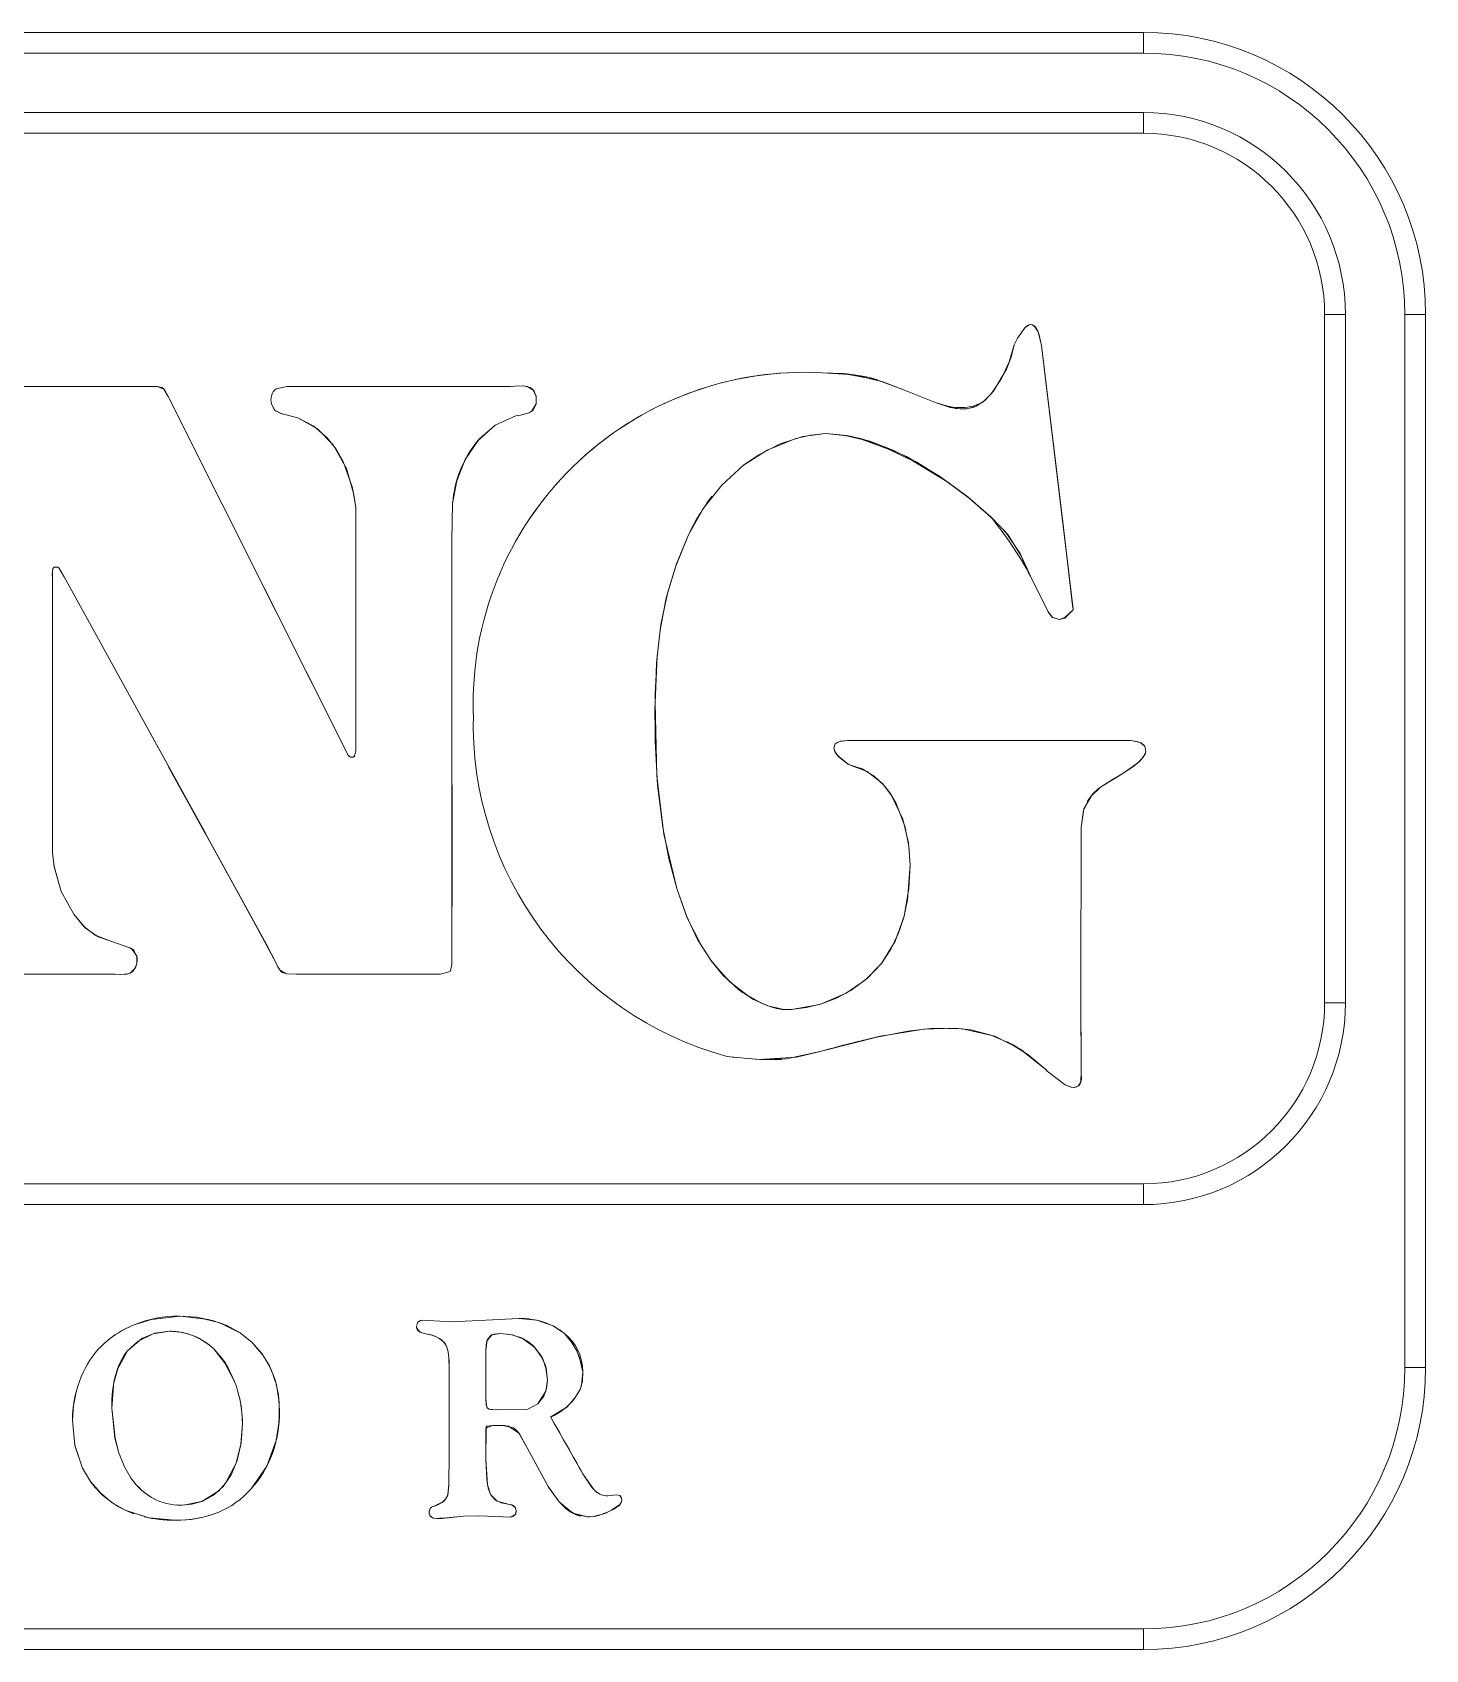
# Model space of a CAD drawing. Header units: millimetres. Extents: x 27602 to 523849, y 322139 to 568360.
# Drawn here: x 52554 to 53857, y 496657 to 498170 of the extents above; entities that cross this region are included whole.
import ezdxf

# ---------------------------------------------------------------- set-up
doc = ezdxf.new("R2010")
doc.units = ezdxf.units.MM

msp = doc.modelspace()

# ---------------------------------------------------------------- linework, layer by layer
at = {"color": 7, "lineweight": 13, "ltscale": 0.03937}
for p, q in [((50490.4, 498169.9), (53592.8, 498169.9)), ((50490.4, 498169.9), (53592.8, 498169.9)), ((50490.4, 498169.9), (53592.8, 498169.9)), ((50490.4, 498150.5), (53592.8, 498150.5)), ((50490.4, 498150.5), (53592.8, 498150.5)), ((53592.8, 498094.9), (50490.4, 498094.9)), ((53592.8, 498094.9), (50490.4, 498094.9)), ((53592.8, 498075.5), (50490.4, 498075.5)), ((53592.8, 498075.5), (50490.4, 498075.5)), ((53837.3, 497906.1), (53837.3, 496921.2)), ((53837.3, 497906.1), (53837.3, 496921.2)), ((53856.6, 496921.2), (53856.6, 497906.1)), ((53856.6, 496921.2), (53856.6, 497906.1)), ((53856.6, 497906.1), (53856.6, 496921.2)), ((50490.4, 497093), (53592.8, 497093)), ((50490.4, 497093), (53592.8, 497093)), ((53592.8, 497093), (50490.4, 497093)), ((50490.4, 497073.6), (53592.8, 497073.6)), ((50490.4, 497073.6), (53592.8, 497073.6)), ((53592.8, 496676.7), (50490.4, 496676.8)), ((53592.8, 496676.8), (50490.4, 496676.8)), ((50490.4, 496657.4), (53592.8, 496657.4)), ((50490.4, 496657.4), (53592.8, 496657.4))]:
    msp.add_line(p, q, dxfattribs=at)
at = {"color": 7, "lineweight": 13, "ltscale": 0.000399988}
for p, q in [((53592.8, 498169.9), (53592.8, 498150.5)), ((53592.8, 498169.9), (53592.8, 498150.5)), ((53837.3, 497906.1), (53856.6, 497906.1)), ((53837.3, 497906.1), (53856.6, 497906.1))]:
    msp.add_line(p, q, dxfattribs=at)
at = {"color": 7, "lineweight": 13, "ltscale": 0.000400003}
for p, q in [((53592.8, 498094.9), (53592.8, 498075.5)), ((53592.8, 498094.9), (53592.8, 498075.5)), ((53762.2, 497906.1), (53781.6, 497906.1)), ((53762.2, 497906.1), (53781.6, 497906.1)), ((53762.2, 497262.4), (53781.6, 497262.4)), ((53762.2, 497262.4), (53781.6, 497262.4)), ((53592.8, 497093), (53592.8, 497073.6)), ((53592.8, 497093), (53592.8, 497073.6)), ((53837.3, 496921.2), (53856.6, 496921.2)), ((53837.3, 496921.2), (53856.6, 496921.2))]:
    msp.add_line(p, q, dxfattribs=at)
at = {"color": 7, "lineweight": 13, "ltscale": 0.0133}
for p, q in [((53762.2, 497262.4), (53762.2, 497906.1)), ((53762.2, 497262.4), (53762.2, 497906.1)), ((53781.6, 497262.4), (53781.6, 497906.1)), ((53781.6, 497262.4), (53781.6, 497906.1))]:
    msp.add_line(p, q, dxfattribs=at)
at = {"color": 7, "lineweight": 13, "ltscale": 0.000239799}
msp.add_line((53481.9, 497893.4), (53475.1, 497883.9), dxfattribs=at)
msp.add_line((53481.9, 497893.4), (53475.1, 497883.9), dxfattribs=at)
at = {"color": 7, "lineweight": 13, "ltscale": 0.00014736}
msp.add_line((53475.1, 497883.9), (53472, 497877.5), dxfattribs=at)
msp.add_line((53475.1, 497883.9), (53472, 497877.5), dxfattribs=at)
at = {"color": 7, "lineweight": 13, "ltscale": 3.4654e-05}
msp.add_line((53497.2, 497878.6), (53497.4, 497876.9), dxfattribs=at)
at = {"color": 7, "lineweight": 13, "ltscale": 6.21811e-06}
msp.add_line((53497.4, 497876.9), (53497.4, 497876.6), dxfattribs=at)
at = {"color": 7, "lineweight": 13, "ltscale": 0.017703}
for q in [(51813.8, 497837.8), (51813.8, 497837.7)]:
    msp.add_line((52670.6, 497838.7), q, dxfattribs=at)
at = {"color": 7, "lineweight": 13, "ltscale": 0.000601356}
msp.add_line((52641.5, 497838.7), (52670.6, 497838.7), dxfattribs=at)
at = {"color": 7, "lineweight": 13, "ltscale": 0.00429}
msp.add_line((52793.5, 497838.8), (53001.1, 497838.8), dxfattribs=at)
msp.add_line((52793.5, 497838.8), (53001.1, 497838.8), dxfattribs=at)
msp.add_line((52793.5, 497838.8), (53001.1, 497838.8), dxfattribs=at)
at = {"color": 7, "lineweight": 13, "ltscale": 8.37672e-05}
msp.add_line((53001.1, 497838.8), (53005.2, 497839), dxfattribs=at)
at = {"color": 7, "lineweight": 13, "ltscale": 8.38042e-05}
msp.add_line((53001.1, 497838.8), (53005.2, 497839), dxfattribs=at)
msp.add_line((53001.1, 497838.8), (53005.2, 497839), dxfattribs=at)
at = {"color": 7, "lineweight": 13, "ltscale": 1.89606e-05}
msp.add_line((53024.9, 497830.2), (53025.1, 497829.3), dxfattribs=at)
at = {"color": 7, "lineweight": 13, "ltscale": 0.000140168}
msp.add_line((53025.1, 497829.3), (53025.1, 497822.5), dxfattribs=at)
at = {"color": 7, "lineweight": 13, "ltscale": 1.41986e-06}
msp.add_line((53025.1, 497829.3), (53025.1, 497829.3), dxfattribs=at)
at = {"color": 7, "lineweight": 13, "ltscale": 0.000141551}
msp.add_line((53025.1, 497822.5), (53025.1, 497829.3), dxfattribs=at)
at = {"color": 7, "lineweight": 13, "ltscale": 0.000141564}
msp.add_line((53025.1, 497822.5), (53025.1, 497829.3), dxfattribs=at)
at = {"color": 7, "lineweight": 13, "ltscale": 0.00065877}
for p, q in [((53369.5, 497835.2), (53399.1, 497823.4)), ((53399.1, 497823.4), (53369.5, 497835.2)), ((53399.1, 497823.4), (53369.5, 497835.2))]:
    msp.add_line(p, q, dxfattribs=at)
at = {"color": 7, "lineweight": 13, "ltscale": 0.000285351}
msp.add_line((52788.8, 497812.9), (52802.1, 497809.3), dxfattribs=at)
msp.add_line((52788.8, 497812.9), (52802.1, 497809.3), dxfattribs=at)
at = {"color": 7, "lineweight": 13, "ltscale": 0.000441893}
for p, q in [((53006.1, 497811.1), (52986.6, 497802.4)), ((52986.6, 497802.4), (53006.1, 497811.1)), ((52986.6, 497802.4), (53006.1, 497811.1))]:
    msp.add_line(p, q, dxfattribs=at)
at = {"color": 7, "lineweight": 13, "ltscale": 8.7019e-05}
msp.add_line((53006.1, 497811.1), (53010.3, 497811.9), dxfattribs=at)
msp.add_line((53006.1, 497811.1), (53010.3, 497811.9), dxfattribs=at)
at = {"color": 7, "lineweight": 13, "ltscale": 0.00465}
msp.add_line((52856.3, 497500.1), (52856.3, 497725.2), dxfattribs=at)
msp.add_line((52856.3, 497500.1), (52856.3, 497725.2), dxfattribs=at)
at = {"color": 7, "lineweight": 13, "ltscale": 0.00464}
msp.add_line((52856.3, 497500.1), (52856.3, 497724.7), dxfattribs=at)
at = {"color": 7, "lineweight": 13, "ltscale": 0.000713703}
msp.add_line((52946.9, 497729.2), (52946.1, 497694.6), dxfattribs=at)
at = {"color": 7, "lineweight": 13, "ltscale": 0.000713715}
msp.add_line((52946.9, 497729.2), (52946.1, 497694.6), dxfattribs=at)
msp.add_line((52946.9, 497729.2), (52946.1, 497694.6), dxfattribs=at)
at = {"color": 7, "lineweight": 13, "ltscale": 0.000120475}
msp.add_line((52573.3, 497668.4), (52572.6, 497662.6), dxfattribs=at)
msp.add_line((52573.3, 497668.4), (52572.6, 497662.6), dxfattribs=at)
at = {"color": 7, "lineweight": 13, "ltscale": 5.03709e-05}
msp.add_line((52572.6, 497662.6), (52572.8, 497660.1), dxfattribs=at)
at = {"color": 7, "lineweight": 13, "ltscale": 5.03721e-05}
for p, q in [((52572.6, 497662.6), (52572.7, 497660.1)), ((52572.7, 497662.6), (52572.8, 497660.1))]:
    msp.add_line(p, q, dxfattribs=at)
at = {"color": 7, "lineweight": 13, "ltscale": 1.6797e-05}
msp.add_line((52572.7, 497663.4), (52572.7, 497662.6), dxfattribs=at)
at = {"color": 7, "lineweight": 13, "ltscale": 0.005318}
for p in [(52572.7, 497660.1), (52572.8, 497660.1), (52572.8, 497660.1)]:
    msp.add_line(p, (52572.8, 497402.7), dxfattribs=at)
at = {"color": 7, "lineweight": 13, "ltscale": 1.55978e-05}
msp.add_line((52575.5, 497670), (52574.8, 497669.7), dxfattribs=at)
at = {"color": 7, "lineweight": 13, "ltscale": 0.000139637}
msp.add_line((52578.8, 497669.1), (52582.3, 497663.3), dxfattribs=at)
msp.add_line((52578.8, 497669.1), (52582.3, 497663.3), dxfattribs=at)
at = {"color": 7, "lineweight": 13, "ltscale": 6.22894e-05}
msp.add_line((52582.3, 497663.3), (52583.7, 497660.6), dxfattribs=at)
msp.add_line((52582.3, 497663.3), (52583.7, 497660.6), dxfattribs=at)
at = {"color": 7, "lineweight": 13, "ltscale": 0.005659}
msp.add_line((52583.7, 497660.6), (52715.8, 497420.7), dxfattribs=at)
at = {"color": 7, "lineweight": 13, "ltscale": 0.000756087}
msp.add_line((53487.1, 497661.4), (53503.5, 497628.6), dxfattribs=at)
msp.add_line((53487.1, 497661.4), (53503.5, 497628.6), dxfattribs=at)
at = {"color": 7, "lineweight": 13, "ltscale": 0.000192988}
msp.add_line((53136.1, 497536), (53136.1, 497526.6), dxfattribs=at)
at = {"color": 7, "lineweight": 13, "ltscale": 0.001787}
msp.add_line((53316.1, 497507.5), (53402.6, 497507.6), dxfattribs=at)
at = {"color": 7, "lineweight": 13, "ltscale": 0.005476}
msp.add_line((53316.1, 497507.5), (53581.1, 497507.5), dxfattribs=at)
msp.add_line((53316.1, 497507.5), (53581.1, 497507.5), dxfattribs=at)
at = {"color": 7, "lineweight": 13, "ltscale": 0.000879515}
msp.add_line((53402.6, 497507.6), (53445.1, 497507.5), dxfattribs=at)
at = {"color": 7, "lineweight": 13, "ltscale": 0.002809}
msp.add_line((53445.1, 497507.5), (53581.1, 497507.5), dxfattribs=at)
at = {"color": 7, "lineweight": 13, "ltscale": 0.000104361}
msp.add_line((52855.3, 497493.1), (52856.4, 497498), dxfattribs=at)
at = {"color": 7, "lineweight": 13, "ltscale": 0.000104439}
msp.add_line((52856.4, 497498), (52855.3, 497493.1), dxfattribs=at)
msp.add_line((52856.4, 497498), (52855.3, 497493.1), dxfattribs=at)
at = {"color": 7, "lineweight": 13, "ltscale": 4.27331e-05}
msp.add_line((52856.4, 497498), (52856.3, 497500.1), dxfattribs=at)
msp.add_line((52856.4, 497498), (52856.3, 497500.1), dxfattribs=at)
at = {"color": 7, "lineweight": 13, "ltscale": 4.27336e-05}
msp.add_line((52856.4, 497498), (52856.3, 497500.1), dxfattribs=at)
at = {"color": 7, "lineweight": 13, "ltscale": 8.65499e-05}
msp.add_line((53304.7, 497504.5), (53303.4, 497500.5), dxfattribs=at)
msp.add_line((53304.7, 497504.5), (53303.4, 497500.5), dxfattribs=at)
at = {"color": 7, "lineweight": 13, "ltscale": 0.000112339}
for p, q in [((53594.2, 497502.2), (53595.1, 497496.9)), ((53595.1, 497496.9), (53594.2, 497502.2)), ((53595.1, 497496.9), (53594.2, 497502.2))]:
    msp.add_line(p, q, dxfattribs=at)
at = {"color": 7, "lineweight": 13, "ltscale": 0.000195197}
msp.add_line((53573.4, 497476.7), (53565.3, 497471.9), dxfattribs=at)
at = {"color": 7, "lineweight": 13, "ltscale": 0.000136315}
msp.add_line((53565.3, 497471.9), (53559.6, 497468.5), dxfattribs=at)
at = {"color": 7, "lineweight": 13, "ltscale": 0.003158}
msp.add_line((53534.5, 497426.2), (53534.4, 497273.4), dxfattribs=at)
msp.add_line((53534.5, 497426.2), (53534.4, 497273.4), dxfattribs=at)
at = {"color": 7, "lineweight": 13, "ltscale": 4.87801e-05}
msp.add_line((53534.5, 497426.2), (53534.5, 497423.8), dxfattribs=at)
at = {"color": 7, "lineweight": 13, "ltscale": 0.000405989}
for p, q in [((52626.5, 497320.3), (52645.1, 497313.8)), ((52645.1, 497313.8), (52626.5, 497320.3)), ((52645.1, 497313.8), (52626.5, 497320.3))]:
    msp.add_line(p, q, dxfattribs=at)
at = {"color": 7, "lineweight": 13, "ltscale": 0.000350018}
msp.add_line((52946.1, 497314.5), (52946.3, 497297.6), dxfattribs=at)
at = {"color": 7, "lineweight": 13, "ltscale": 0.000350008}
msp.add_line((52946.1, 497314.5), (52946.3, 497297.6), dxfattribs=at)
at = {"color": 7, "lineweight": 13, "ltscale": 0.000350014}
msp.add_line((52946.1, 497314.5), (52946.3, 497297.6), dxfattribs=at)
at = {"color": 7, "lineweight": 13, "ltscale": 0.000127348}
msp.add_line((52946.3, 497297.6), (52944.6, 497291.6), dxfattribs=at)
at = {"color": 7, "lineweight": 13, "ltscale": 0.000127192}
msp.add_line((52944.6, 497291.6), (52946.3, 497297.6), dxfattribs=at)
at = {"color": 7, "lineweight": 13, "ltscale": 0.000127185}
msp.add_line((52944.6, 497291.6), (52946.3, 497297.6), dxfattribs=at)
at = {"color": 7, "lineweight": 13, "ltscale": 0.015632}
msp.add_line((51874.7, 497289.1), (52631.3, 497289.1), dxfattribs=at)
msp.add_line((51874.7, 497289.1), (52631.3, 497289.1), dxfattribs=at)
at = {"color": 7, "lineweight": 13, "ltscale": 0.00018169}
msp.add_line((52800.6, 497289.1), (52791.8, 497289.4), dxfattribs=at)
at = {"color": 7, "lineweight": 13, "ltscale": 0.000181686}
msp.add_line((52800.6, 497289.1), (52791.8, 497289.4), dxfattribs=at)
at = {"color": 7, "lineweight": 13, "ltscale": 0.00279}
msp.add_line((52800.6, 497289.1), (52935.6, 497289.1), dxfattribs=at)
msp.add_line((52800.6, 497289.1), (52935.6, 497289.1), dxfattribs=at)
at = {"color": 7, "lineweight": 13, "ltscale": 0.000127537}
msp.add_line((52928.5, 497289.1), (52922.4, 497289.1), dxfattribs=at)
at = {"color": 7, "lineweight": 13, "ltscale": 0.000145845}
msp.add_line((52935.6, 497289.1), (52928.5, 497289.1), dxfattribs=at)
at = {"color": 7, "lineweight": 13, "ltscale": 0.000192548}
msp.add_line((52944.6, 497291.6), (52935.6, 497289.1), dxfattribs=at)
at = {"color": 7, "lineweight": 13, "ltscale": 0.000192531}
msp.add_line((52935.6, 497289.1), (52944.6, 497291.6), dxfattribs=at)
msp.add_line((52935.6, 497289.1), (52944.6, 497291.6), dxfattribs=at)
at = {"color": 7, "lineweight": 13, "ltscale": 0.001571}
msp.add_line((53534.4, 497273.4), (53534.5, 497197.3), dxfattribs=at)
msp.add_line((53534.4, 497273.4), (53534.5, 497197.3), dxfattribs=at)
at = {"color": 7, "lineweight": 13, "ltscale": 0.001396}
msp.add_line((53534.4, 497264.9), (53534.5, 497197.3), dxfattribs=at)
at = {"color": 7, "lineweight": 13, "ltscale": 1.39543e-06}
msp.add_line((53263.7, 497256.1), (53263.8, 497256.2), dxfattribs=at)
at = {"color": 7, "lineweight": 13, "ltscale": 0.000167541}
msp.add_line((53211.5, 497211.3), (53203.4, 497212.1), dxfattribs=at)
at = {"color": 7, "lineweight": 13, "ltscale": 0.000331169}
msp.add_line((53203.4, 497212.1), (53219.4, 497210.6), dxfattribs=at)
msp.add_line((53203.4, 497212.1), (53219.4, 497210.6), dxfattribs=at)
at = {"color": 7, "lineweight": 13, "ltscale": 0.000137712}
msp.add_line((53299.3, 497219.2), (53292.9, 497217.5), dxfattribs=at)
at = {"color": 7, "lineweight": 13, "ltscale": 4.34732e-05}
msp.add_line((53502.9, 497198.5), (53501.4, 497199.9), dxfattribs=at)
msp.add_line((53502.9, 497198.5), (53501.4, 497199.9), dxfattribs=at)
at = {"color": 7, "lineweight": 13, "ltscale": 0.000436854}
msp.add_line((53502.9, 497198.5), (53519.7, 497185.6), dxfattribs=at)
msp.add_line((53502.9, 497198.5), (53519.7, 497185.6), dxfattribs=at)
at = {"color": 7, "lineweight": 13, "ltscale": 0.000102687}
msp.add_line((52918.9, 496965.6), (52923.9, 496965.2), dxfattribs=at)
at = {"color": 7, "lineweight": 13, "ltscale": 0.000102702}
msp.add_line((52918.9, 496965.5), (52923.9, 496965.2), dxfattribs=at)
at = {"color": 7, "lineweight": 13, "ltscale": 0.000454787}
msp.add_line((52923.9, 496965.2), (52945.9, 496964), dxfattribs=at)
msp.add_line((52923.9, 496965.2), (52945.9, 496964), dxfattribs=at)
at = {"color": 7, "lineweight": 13, "ltscale": 0.000662133}
msp.add_line((52945.9, 496964), (52977.9, 496965.5), dxfattribs=at)
msp.add_line((52945.9, 496964), (52977.9, 496965.5), dxfattribs=at)
at = {"color": 7, "lineweight": 13, "ltscale": 0.000637093}
msp.add_line((52977.9, 496965.5), (53008.7, 496967.2), dxfattribs=at)
msp.add_line((52977.9, 496965.5), (53008.7, 496967.2), dxfattribs=at)
at = {"color": 7, "lineweight": 13, "ltscale": 5.27394e-05}
msp.add_line((52721.7, 496940.3), (52723.6, 496938.6), dxfattribs=at)
at = {"color": 7, "lineweight": 13, "ltscale": 0.000936809}
msp.add_line((52978, 496892.3), (52978, 496937.7), dxfattribs=at)
msp.add_line((52978, 496892.3), (52978, 496937.7), dxfattribs=at)
at = {"color": 7, "lineweight": 13, "ltscale": 0.001959}
msp.add_line((52943.6, 496828.6), (52943.6, 496923.4), dxfattribs=at)
msp.add_line((52943.6, 496828.6), (52943.6, 496923.4), dxfattribs=at)
msp.add_line((52943.6, 496828.6), (52943.6, 496923.4), dxfattribs=at)
at = {"color": 7, "lineweight": 13, "ltscale": 0.000217699}
msp.add_line((53017.2, 496882.4), (53026.6, 496887.2), dxfattribs=at)
msp.add_line((53017.2, 496882.4), (53026.6, 496887.2), dxfattribs=at)
at = {"color": 7, "lineweight": 13, "ltscale": 1.49621e-05}
msp.add_line((52979.2, 496883.8), (52979.6, 496883.2), dxfattribs=at)
msp.add_line((52979.2, 496883.8), (52979.6, 496883.2), dxfattribs=at)
at = {"color": 7, "lineweight": 13, "ltscale": 0.0005947}
msp.add_line((52988.4, 496881.6), (53017.2, 496882.4), dxfattribs=at)
msp.add_line((52988.4, 496881.6), (53017.2, 496882.4), dxfattribs=at)
at = {"color": 7, "lineweight": 13, "ltscale": 4.98906e-05}
msp.add_line((53038.8, 496875), (53039.8, 496872.8), dxfattribs=at)
msp.add_line((53038.8, 496875), (53039.8, 496872.8), dxfattribs=at)
at = {"color": 7, "lineweight": 13, "ltscale": 0.000149483}
msp.add_line((53039.8, 496872.8), (53043.4, 496866.5), dxfattribs=at)
msp.add_line((53039.8, 496872.8), (53043.4, 496866.5), dxfattribs=at)
at = {"color": 7, "lineweight": 13, "ltscale": 0.000605368}
msp.add_line((52978.4, 496864.6), (52978, 496835.3), dxfattribs=at)
at = {"color": 7, "lineweight": 13, "ltscale": 0.000605305}
msp.add_line((52978, 496864.6), (52978, 496835.3), dxfattribs=at)
at = {"color": 7, "lineweight": 13, "ltscale": 2.75854e-05}
msp.add_line((52978, 496863.2), (52978, 496861.9), dxfattribs=at)
at = {"color": 7, "lineweight": 13, "ltscale": 2.75404e-05}
msp.add_line((52978, 496863.2), (52978, 496861.9), dxfattribs=at)
at = {"color": 7, "lineweight": 13, "ltscale": 0.000549662}
msp.add_line((52978, 496861.9), (52978, 496835.3), dxfattribs=at)
at = {"color": 7, "lineweight": 13, "ltscale": 0.000124799}
msp.add_line((52984.1, 496867.1), (52978.2, 496866.2), dxfattribs=at)
at = {"color": 7, "lineweight": 13, "ltscale": 0.00012941}
msp.add_line((52984.1, 496867.1), (52978.4, 496864.6), dxfattribs=at)
at = {"color": 7, "lineweight": 13, "ltscale": 1.1421e-05}
msp.add_line((52978.6, 496865.9), (52978.4, 496865.4), dxfattribs=at)
at = {"color": 7, "lineweight": 13, "ltscale": 4.02285e-06}
msp.add_line((52978.8, 496866.3), (52978.7, 496866.2), dxfattribs=at)
at = {"color": 7, "lineweight": 13, "ltscale": 0.000110681}
msp.add_line((52978.8, 496866.3), (52984.1, 496867.1), dxfattribs=at)
at = {"color": 7, "lineweight": 13, "ltscale": 0.000160773}
msp.add_line((52991.9, 496867.1), (52984.1, 496867.1), dxfattribs=at)
at = {"color": 7, "lineweight": 13, "ltscale": 0.000113556}
msp.add_line((52989.6, 496867.1), (52984.1, 496867.1), dxfattribs=at)
at = {"color": 7, "lineweight": 13, "ltscale": 0.000160774}
msp.add_line((52991.9, 496867.1), (52984.1, 496867.1), dxfattribs=at)
at = {"color": 7, "lineweight": 13, "ltscale": 0.00106}
msp.add_line((53043.4, 496866.5), (53068.6, 496821.9), dxfattribs=at)
msp.add_line((53043.4, 496866.5), (53068.6, 496821.9), dxfattribs=at)
at = {"color": 7, "lineweight": 13, "ltscale": 0.000104533}
msp.add_line((52943.5, 496823.5), (52943.6, 496828.6), dxfattribs=at)
at = {"color": 7, "lineweight": 13, "ltscale": 0.000104527}
msp.add_line((52943.5, 496823.5), (52943.6, 496828.6), dxfattribs=at)
at = {"color": 7, "lineweight": 13, "ltscale": 0.000257973}
msp.add_line((52943.5, 496811), (52943.5, 496823.5), dxfattribs=at)
msp.add_line((52943.5, 496811), (52943.5, 496823.5), dxfattribs=at)
at = {"color": 7, "lineweight": 13, "ltscale": 3.17199e-05}
msp.add_line((52939.8, 496797.2), (52940.7, 496798.4), dxfattribs=at)
at = {"color": 7, "lineweight": 13, "ltscale": 0.000107183}
msp.add_line((53092.1, 496801.3), (53097.2, 496801.9), dxfattribs=at)
at = {"color": 7, "lineweight": 13, "ltscale": 0.000106517}
msp.add_line((53097.2, 496801.8), (53092.1, 496801.3), dxfattribs=at)
at = {"color": 7, "lineweight": 13, "ltscale": 0.000106987}
msp.add_line((53092.1, 496801.3), (53097.2, 496801.8), dxfattribs=at)
at = {"color": 7, "lineweight": 13, "ltscale": 7.09281e-05}
msp.add_line((53097.2, 496801.9), (53100.6, 496802.2), dxfattribs=at)
at = {"color": 7, "lineweight": 13, "ltscale": 7.16291e-05}
msp.add_line((53100.6, 496802.2), (53097.2, 496801.8), dxfattribs=at)
at = {"color": 7, "lineweight": 13, "ltscale": 7.09046e-05}
msp.add_line((53097.2, 496801.8), (53100.6, 496802.2), dxfattribs=at)
at = {"color": 7, "lineweight": 13, "ltscale": 0.00018204}
msp.add_line((52945.9, 496781.1), (52937.2, 496780.3), dxfattribs=at)
at = {"color": 7, "lineweight": 13, "ltscale": 0.000182077}
msp.add_line((52945.9, 496780.9), (52937.2, 496780.2), dxfattribs=at)
at = {"color": 7, "lineweight": 13, "ltscale": 0.000230192}
msp.add_line((52957, 496782.1), (52945.9, 496780.9), dxfattribs=at)
at = {"color": 7, "lineweight": 13, "ltscale": 0.000230151}
msp.add_line((52957, 496782.1), (52945.9, 496781.1), dxfattribs=at)
at = {"color": 7, "lineweight": 13, "ltscale": 0.000320297}
msp.add_line((52957, 496782.1), (52972.5, 496782.6), dxfattribs=at)
at = {"color": 7, "lineweight": 13, "ltscale": 0.000320237}
msp.add_line((52972.5, 496782.6), (52957, 496782.1), dxfattribs=at)
at = {"color": 7, "lineweight": 13, "ltscale": 0.000320252}
msp.add_line((52972.5, 496782.5), (52957, 496782.1), dxfattribs=at)
at = {"color": 7, "lineweight": 13, "ltscale": 0.00044928}
msp.add_line((52972.5, 496782.6), (52994.2, 496781.6), dxfattribs=at)
at = {"color": 7, "lineweight": 13, "ltscale": 0.000448589}
msp.add_line((52994.2, 496781.6), (52972.5, 496782.6), dxfattribs=at)
at = {"color": 7, "lineweight": 13, "ltscale": 0.000448584}
msp.add_line((52994.2, 496781.6), (52972.5, 496782.5), dxfattribs=at)
at = {"color": 7, "lineweight": 13, "ltscale": 0.000115144}
msp.add_line((52999.8, 496781.3), (52994.2, 496781.6), dxfattribs=at)
at = {"color": 7, "lineweight": 13, "ltscale": 0.000115132}
msp.add_line((52999.8, 496781.2), (52994.2, 496781.6), dxfattribs=at)
at = {"color": 7, "lineweight": 13, "ltscale": 0.000110882}
msp.add_line((52937.2, 496780.3), (52931.8, 496779.9), dxfattribs=at)
at = {"color": 7, "lineweight": 13, "ltscale": 0.000110919}
msp.add_line((52937.2, 496780.2), (52931.8, 496779.9), dxfattribs=at)
at = {"color": 7, "lineweight": 13, "ltscale": 0.000399973}
msp.add_line((53592.8, 496676.7), (53592.8, 496657.4), dxfattribs=at)
msp.add_line((53592.8, 496676.7), (53592.8, 496657.4), dxfattribs=at)
at = {"color": 7, "lineweight": 13, "ltscale": 0.03937}
for points in [[(53497.4, 497876.9), (53494.9, 497888.1), (53492.7, 497892.7), (53490.2, 497895.6), (53488.9, 497896.5), (53487, 497896.8), (53485.2, 497896.2), (53481.9, 497893.4)], [(53497.4, 497876.9), (53494.3, 497889.7), (53491.4, 497894.5), (53489.4, 497896.2), (53488.3, 497896.7), (53485.7, 497896.4), (53484.4, 497895.6), (53481.9, 497893.4)], [(53489.6, 497896.1), (53490.3, 497895.7), (53491.8, 497894.2), (53494, 497890.5)], [(53472, 497877.5), (53469.1, 497866.2), (53464.7, 497855), (53452.5, 497834.4), (53444.4, 497825.7), (53436.4, 497820.3), (53427.8, 497817.8), (53418.6, 497818), (53412.2, 497819.2), (53399.1, 497823.4)], [(53472, 497877.5), (53467.4, 497861.6), (53460.2, 497846.1), (53450.7, 497832.2), (53442.5, 497824.1), (53434.4, 497819.4), (53425.7, 497817.6), (53417.1, 497818.1), (53399.1, 497823.4)], [(53497.4, 497876.9), (53497.7, 497874.3), (53524.7, 497650.9), (53527, 497630.7), (53527, 497629.9)], [(53527, 497629.9), (53527, 497630.5), (53526.6, 497634), (53517.4, 497712.2), (53497.4, 497876.9)], [(53527, 497629.9), (53527, 497630.7), (53526.5, 497635.7), (53514, 497740.5), (53497.4, 497876.9)], [(53369.5, 497835.2), (53343.6, 497845), (53312.2, 497850.7), (53292.5, 497851.6)], [(53369.5, 497835.2), (53349.1, 497843.2), (53322.2, 497849.6), (53292.5, 497851.6)], [(52670.6, 497838.7), (52675.2, 497837.7), (52676.5, 497836.7), (52678.8, 497833.5)], [(52680.9, 497829.3), (52676.9, 497836.3), (52670.6, 497838.7)], [(52680.9, 497829.3), (52677.1, 497836.1), (52670.6, 497838.7)], [(52849.3, 497493.8), (52731.5, 497728.7), (52680.9, 497829.3)], [(52849.3, 497493.8), (52781.9, 497628), (52680.9, 497829.3)], [(53025.1, 497829.3), (53022.7, 497834.8), (53016.7, 497838.6), (53012.8, 497839.2), (53005.2, 497839)], [(53025.1, 497829.3), (53021.9, 497835.8), (53019.3, 497837.6), (53013.2, 497839.2), (53005.2, 497839)], [(52777.6, 497822.3), (52780.8, 497816.3), (52787.3, 497813.1), (52788.8, 497812.9)], [(52777.6, 497822.3), (52780.7, 497816.5), (52785.7, 497813.6), (52788.8, 497812.9)], [(52802.1, 497809.3), (52817.2, 497801.6), (52829.7, 497790.8), (52838, 497780.2), (52844.7, 497768.6), (52853.4, 497743.8), (52856.3, 497725.2)], [(52802.1, 497809.3), (52820.6, 497799.1), (52835.2, 497784.2), (52847.7, 497761.9), (52854.7, 497737.8), (52856.3, 497725.2)], [(53010.3, 497811.9), (53018.6, 497814.1), (53022.2, 497816.6), (53025.1, 497822.5)], [(53010.3, 497811.9), (53017.5, 497813.6), (53020.8, 497815.4), (53025.1, 497822.5)], [(52946.9, 497729.2), (52950.8, 497750.5), (52958.7, 497770.4), (52970.7, 497788.2), (52986.6, 497802.4)], [(52946.9, 497729.2), (52949.6, 497746.3), (52955, 497762.5), (52962.4, 497776.8), (52972, 497789.8), (52986.6, 497802.4)], [(53295.4, 497794.6), (53274.3, 497791.8), (53253.2, 497785), (53233.1, 497774.9), (53218.9, 497765.2)], [(53295.4, 497794.6), (53281.7, 497793.3), (53267.9, 497790.1), (53240.9, 497779.3), (53218.9, 497765.2)], [(53295.4, 497794.6), (53312.5, 497793.1), (53329.8, 497789.1), (53353.5, 497780.5), (53376.5, 497769.5), (53411.4, 497748.3)], [(53487.1, 497661.4), (53477.9, 497681.3), (53465.9, 497700.4), (53450.4, 497716.5), (53428.5, 497735.4), (53405.6, 497752.4), (53380.8, 497767.9), (53359.4, 497778.8), (53337, 497787.5), (53318.5, 497792.3), (53295.4, 497794.6)], [(53487.1, 497661.4), (53477.6, 497682.4), (53463.6, 497703.1), (53449.9, 497716.9), (53429.9, 497734.3), (53402.2, 497754.7), (53371.9, 497772.8), (53351.1, 497782.4), (53329.5, 497789.8), (53314.8, 497793), (53295.4, 497794.6)], [(53218.9, 497765.2), (53198.5, 497746.5), (53181.4, 497724.8), (53167.5, 497700)], [(53218.9, 497765.2), (53198.5, 497746.5), (53181.4, 497724.8), (53167.5, 497700)], [(52946.1, 497314.5), (52946.2, 497466.6), (52946.1, 497694.6)], [(52946.1, 497694.6), (52946.2, 497504.6), (52946.1, 497314.5)], [(52946.1, 497694.6), (52946.2, 497542.6), (52946.4, 497390.5), (52946.1, 497314.5)], [(53167.5, 497700), (53156.2, 497672.8), (53147.8, 497645.4), (53141.7, 497616), (53138.1, 497586.6), (53136.1, 497536)], [(53167.5, 497700), (53155.5, 497670.7), (53146.7, 497641), (53140.9, 497610.7), (53137.6, 497580.4), (53136.2, 497543), (53137.9, 497474.6), (53144.4, 497420.1), (53156.5, 497369.1)], [(53167.5, 497700), (53156.2, 497672.8), (53147.8, 497645.2), (53141.7, 497615.9), (53138.1, 497586.6), (53136.3, 497551.4), (53136.4, 497507.4), (53138.6, 497465.8), (53143.3, 497426.6), (53149, 497397.4), (53156.5, 497369.1)], [(52573.3, 497668.4), (52574.5, 497669.6), (52576.4, 497670), (52578.8, 497669.1)], [(52573.3, 497668.4), (52573.7, 497669), (52575.1, 497669.8), (52577.8, 497669.8), (52578.8, 497669.1)], [(52782, 497299.3), (52757.9, 497344.1), (52688.8, 497469.5), (52682, 497481.8), (52682, 497481.8), (52682.4, 497481.1), (52706.5, 497437.5), (52715.1, 497422), (52715.5, 497421.4), (52715.5, 497421.5), (52709.2, 497432.8), (52671.2, 497501.8), (52583.7, 497660.6)], [(52583.7, 497660.6), (52673.4, 497497.8), (52704.6, 497441.2), (52715, 497422.2), (52715.5, 497421.1), (52715.4, 497421.2), (52705.4, 497439.4), (52686.5, 497473.6), (52686.5, 497473.7), (52687.1, 497472.5), (52723, 497407.6), (52753.5, 497352), (52772.9, 497317), (52782, 497299.3)], [(53503.5, 497628.6), (53507.4, 497623), (53513.9, 497620.8), (53519.3, 497622.5), (53527, 497629.9)], [(53503.5, 497628.6), (53507.7, 497622.7), (53514.3, 497620.8), (53519.4, 497622.7), (53527, 497629.9)], [(53527, 497629.9), (53519.2, 497622.1), (53513.6, 497620.8)], [(53304.7, 497504.5), (53308.5, 497506.6), (53316.1, 497507.5)], [(53316.1, 497507.5), (53309.4, 497506.9), (53306.4, 497505.8), (53304.7, 497504.5)], [(53316.1, 497507.5), (53309.4, 497506.9), (53306.4, 497505.7), (53304.7, 497504.5)], [(53594.2, 497502.2), (53589.6, 497505.8), (53581.1, 497507.5)], [(53594.2, 497502.2), (53590.9, 497505.2), (53587.8, 497506.5), (53581.1, 497507.5)], [(53317, 497485.2), (53307.6, 497492.7), (53304.3, 497497.2), (53303.4, 497500.5)], [(53303.4, 497500.5), (53303.9, 497498.2), (53306.5, 497493.9), (53317, 497485.2)], [(53303.4, 497500.5), (53305.3, 497495.6), (53308.6, 497491.7), (53317, 497485.2)], [(53595.1, 497496.9), (53593.9, 497493.9), (53589.4, 497488.3), (53584.4, 497484.1), (53573.4, 497476.7)], [(53573.4, 497476.7), (53587.5, 497486.7), (53593.1, 497492.6), (53595.1, 497496.9)], [(53573.4, 497476.7), (53584.1, 497483.9), (53589, 497488), (53594.4, 497494.9), (53595.1, 497496.9)], [(52715.8, 497420.7), (52715.6, 497421.1), (52715, 497422.1), (52704.1, 497441.8), (52680.9, 497483.7), (52680.9, 497483.7), (52685.8, 497474.8), (52733.6, 497388.3), (52764.6, 497331.7), (52782, 497299.3)], [(53374.7, 497391.2), (53373.5, 497408.7), (53369.8, 497427.4), (53361.7, 497448.7), (53355.9, 497458.5), (53348.7, 497467.4), (53334.5, 497478.6), (53317, 497485.2)], [(53374.7, 497391.2), (53373, 497412), (53367.7, 497434.1), (53357.3, 497456.3), (53350, 497466), (53340.9, 497474.4), (53329.8, 497481), (53317, 497485.2)], [(53534.5, 497426.2), (53537.2, 497443.8), (53545.2, 497457.3), (53550.9, 497462.7), (53564, 497471.1), (53573.4, 497476.7)], [(53534.5, 497426.2), (53536.8, 497442.6), (53543.3, 497455), (53552.5, 497463.9), (53563.2, 497470.6), (53573.4, 497476.7)], [(52592.7, 497345.2), (52580.9, 497366.3), (52574.3, 497389.7), (52572.8, 497402.7)], [(52592.7, 497345.2), (52580.9, 497366.3), (52574.3, 497389.6), (52572.8, 497402.7)], [(53347.8, 497299.2), (53360.6, 497320), (53369.1, 497343.5), (53373.6, 497369.1), (53374.7, 497391.2)], [(53347.8, 497299.2), (53356.6, 497312.4), (53363.5, 497326.7), (53368.7, 497342.2), (53372.2, 497358.6), (53374.7, 497391.2)], [(53156.5, 497369.1), (53166.6, 497341.1), (53179.5, 497315.7), (53189.1, 497301.3), (53200, 497288), (53217.2, 497272.4), (53236.4, 497261.6), (53245.5, 497258.3), (53254.8, 497256.2), (53263.7, 497256.1)], [(53156.5, 497369.1), (53165.2, 497344.3), (53176, 497321.6), (53188.3, 497302.3), (53201.4, 497286.5), (53214.6, 497274.4), (53228.3, 497265.5), (53241.5, 497259.6), (53256.5, 497256), (53263.7, 497256.1)], [(52592.7, 497345.2), (52601.8, 497333.9), (52612.7, 497325.5), (52626.5, 497320.3)], [(52626.5, 497320.3), (52615.5, 497324.1), (52603.4, 497332.4), (52592.7, 497345.2)], [(52626.5, 497320.3), (52612.7, 497325.5), (52601.8, 497333.9), (52592.7, 497345.2)], [(52651.6, 497299.5), (52651.8, 497306), (52647.1, 497312.7), (52645.1, 497313.8)], [(52651.6, 497299.5), (52651.8, 497306), (52648.7, 497311.6), (52645.1, 497313.8)], [(52631.3, 497289.1), (52636, 497288.9), (52643.4, 497289.3), (52647.7, 497291.4), (52650.7, 497295.9), (52651.6, 497299.5)], [(52631.3, 497289.1), (52641, 497288.9), (52645.6, 497290), (52650.2, 497294.7), (52651.6, 497299.5)], [(52782, 497299.3), (52783.5, 497296), (52785.9, 497292.1), (52787.5, 497290.7), (52791.8, 497289.4)], [(52782, 497299.3), (52784.8, 497293.5), (52791.8, 497289.4)], [(53194.1, 497294.9), (53206, 497281.9), (53224.8, 497267.5)], [(53263.7, 497256.1), (53290.2, 497260.8), (53315, 497271.4), (53332.9, 497283.8), (53347.8, 497299.2)], [(53263.7, 497256.1), (53277.8, 497257.8), (53291.7, 497261.3), (53305.9, 497266.7), (53319.2, 497273.9), (53334.7, 497285.4), (53347.8, 497299.2)], [(52645.9, 497290.2), (52641.2, 497288.9), (52631.3, 497289.1)], [(53501.4, 497199.9), (53477.5, 497218.9), (53453.8, 497231), (53431.5, 497237), (53416.6, 497238.7), (53387.4, 497237.7), (53347.4, 497231.2), (53292.9, 497217.5)], [(53501.4, 497199.9), (53484.8, 497214), (53468.2, 497224.4), (53451.2, 497231.9), (53423.6, 497238.1), (53396.2, 497238.5), (53372.4, 497235.8), (53340.5, 497229.6), (53292.9, 497217.5)], [(53292.9, 497217.5), (53259.1, 497210), (53234.7, 497209.4), (53219.4, 497210.6)], [(53292.9, 497217.5), (53268.5, 497211.6), (53233.4, 497209.4), (53219.4, 497210.6)], [(53254.6, 497209.4), (53234.7, 497209.4), (53219.4, 497210.6)], [(53519.7, 497185.6), (53525.3, 497183.5), (53527.9, 497183.2), (53532, 497184.6), (53533.2, 497186), (53534.7, 497189.9), (53534.5, 497197.3)], [(53519.7, 497185.6), (53525.5, 497183.4), (53528.2, 497183.2), (53532.1, 497184.7), (53534.3, 497188.5), (53534.5, 497197.3)], [(53534.5, 497197.3), (53534.9, 497190.9), (53534.3, 497188.1), (53531.8, 497184.5)], [(53530.5, 497183.7), (53527.8, 497183.2), (53525.2, 497183.5), (53519.7, 497185.6)], [(52732.6, 496961.9), (52718.8, 496966.3), (52692.3, 496969.3), (52665.5, 496966.3), (52649.1, 496961.2)], [(52691.6, 496969.3), (52707.4, 496968.3), (52722.4, 496965.3), (52735.9, 496960.5), (52748.2, 496953.6), (52759.2, 496944.8)], [(52691.6, 496969.3), (52707.7, 496968.3), (52729.3, 496963.1), (52748.5, 496953.4), (52759.2, 496944.8)], [(52913.1, 496959.7), (52914.2, 496963.4), (52916.2, 496965), (52918.9, 496965.6)], [(52913.1, 496959.7), (52914.1, 496963.3), (52916.9, 496965.3), (52918.9, 496965.5)], [(53008.7, 496967.2), (53025.5, 496965.6), (53041, 496960.3), (53051.4, 496953.1)], [(52682.3, 496955.1), (52666.8, 496952.6), (52652.8, 496945.8), (52642.7, 496936.4)], [(52682.3, 496955.1), (52668.6, 496953.5), (52656.2, 496948.4), (52642.7, 496936.4)], [(52920.4, 496953), (52916.6, 496954.2), (52913.3, 496958.3), (52913.1, 496959.7)], [(52920.4, 496953), (52915.9, 496954.6), (52913.8, 496956.9), (52913.1, 496959.7)], [(52991.6, 496953), (52985.6, 496952.4), (52983.1, 496951.6), (52979.7, 496948.1), (52978.7, 496945.1), (52978, 496937.7)], [(52978, 496937.7), (52979.1, 496946.7), (52983.8, 496951.9), (52991.6, 496953)], [(52978, 496937.7), (52978.9, 496945.9), (52983.1, 496951.6), (52985.6, 496952.4), (52991.6, 496953)], [(52991.6, 496953), (53002.4, 496951.9), (53012.4, 496948.4), (53023.4, 496940.4), (53031.2, 496929.4), (53034.5, 496919.8), (53035.5, 496909.5)], [(52991.6, 496953), (53003, 496951.7), (53013.5, 496947.9), (53022.2, 496941.5), (53029.1, 496933.2), (53033.6, 496923.2), (53035.5, 496909.5)], [(53068.6, 496917.1), (53067.1, 496925.3), (53063, 496936.7), (53056.6, 496947.3), (53051.4, 496953.1)], [(53051.4, 496953.1), (53059.5, 496943.2), (53065.1, 496931.8), (53068.6, 496917.2)], [(52628.3, 496883.2), (52630.3, 496907.8), (52633.3, 496919), (52642.6, 496936.3)], [(52723.6, 496938.6), (52732.5, 496928.4), (52743.3, 496907.5)], [(52743, 496908.2), (52734.5, 496925.5), (52723.6, 496938.6)], [(52743, 496908.2), (52736.4, 496922.3), (52723.6, 496938.6)], [(52758.5, 496807.7), (52773.1, 496828.9), (52782, 496853.1), (52784.7, 496871), (52784.8, 496888.8), (52782.2, 496905.1), (52777.3, 496919.5), (52769.8, 496932.6), (52759.3, 496944.8)], [(52759.2, 496944.8), (52768.4, 496934.5), (52775.7, 496922.8), (52780.9, 496909.8), (52784, 496895.9), (52785.1, 496880.6)], [(52759.2, 496944.8), (52768.5, 496934.4), (52775.7, 496922.7), (52780.9, 496909.8), (52784, 496895.9), (52785.1, 496880.6)], [(53035.5, 496909.5), (53034.3, 496920.8), (53030.3, 496931.1), (53023.4, 496940.4)], [(53068.6, 496917.2), (53067.4, 496904.4), (53065.8, 496900.2), (53061, 496892.4)], [(53068.6, 496917.2), (53068.4, 496908.4), (53066.1, 496900.7), (53061, 496892.4)], [(53026.6, 496887.2), (53034.1, 496899), (53035.5, 496909.5)], [(53035.5, 496909.5), (53034.7, 496901.6), (53032.3, 496894.5), (53026.6, 496887.2)], [(53035.5, 496909.5), (53034.8, 496901.6), (53032.3, 496894.6), (53026.6, 496887.2)], [(52978, 496892.3), (52978.4, 496886.2), (52979.3, 496883.6), (52979.6, 496883.2)], [(52979.2, 496883.8), (52978.6, 496885.6), (52978, 496892.3)], [(52979.2, 496883.8), (52978.5, 496885.7), (52978, 496892.3)], [(53061, 496892.4), (53053.7, 496884.2), (53038.8, 496875)], [(52617.6, 496803.9), (52608.3, 496814.7), (52601, 496827), (52593.8, 496848.5), (52591.5, 496872)], [(52617.6, 496803.9), (52608.3, 496814.8), (52600.9, 496827.1), (52593.8, 496848.4), (52591.5, 496872)], [(52628.3, 496883.2), (52631.4, 496855.2), (52635, 496841.5), (52640, 496828.5), (52646.5, 496817.4)], [(52628.3, 496883.2), (52631.2, 496855.2), (52634.8, 496841.5), (52640, 496828.5), (52646.5, 496817.4)], [(52979.6, 496883.2), (52981, 496882.4), (52988.4, 496881.6)], [(52979.6, 496883.2), (52980.4, 496882.6), (52982.5, 496882), (52988.4, 496881.6)], [(52750.4, 496868.8), (52749.2, 496850.9), (52745.5, 496834.2), (52739.8, 496821), (52732.3, 496810.1), (52723.4, 496801.9), (52713.3, 496796.2), (52695.5, 496792.6), (52688.6, 496792.7)], [(52734.7, 496813), (52744.7, 496831.8), (52749, 496849.6), (52750.4, 496868.8)], [(52734.7, 496813), (52744.7, 496831.9), (52749, 496849.6), (52750.4, 496868.8)], [(52978.4, 496865.5), (52978, 496863.2), (52978, 496863.2), (52978.4, 496864.7), (52978.4, 496864.6)], [(52978.4, 496864.6), (52978.4, 496864.7), (52978.7, 496866.3), (52978.7, 496866.3), (52978.4, 496865.5)], [(53005.5, 496863.7), (53003.7, 496864.9), (52995.5, 496867), (52991.9, 496867.1)], [(53005.5, 496863.7), (53003.7, 496864.9), (52993.9, 496867.1), (52991.9, 496867.1)], [(53016.7, 496846), (53008.8, 496860), (52999.3, 496866.4), (52995.2, 496867)], [(53016.7, 496846), (53008.7, 496860.1), (53005.5, 496863.7)], [(53016.7, 496846), (53009.4, 496859.1), (53005.5, 496863.7)], [(53046.6, 496795.5), (53036.3, 496809.9), (53016.7, 496846)], [(53046.6, 496795.5), (53036.6, 496809.5), (53016.7, 496846)], [(52978, 496835.3), (52979.6, 496811.8), (52982.4, 496802.5)], [(52978, 496835.3), (52978.9, 496816.6), (52980.3, 496808.5), (52982.4, 496802.5)], [(52693.3, 496792.5), (52703.1, 496793.4), (52712.4, 496795.9), (52728.2, 496805.8), (52734.7, 496813)], [(52693.3, 496792.5), (52703.1, 496793.3), (52712.3, 496795.8), (52728.1, 496805.7), (52734.7, 496813)], [(52940.4, 496798), (52942.4, 496802.1), (52943.5, 496811)], [(52940.4, 496798), (52942.4, 496802), (52943.5, 496811)], [(52942.5, 496802.6), (52943.5, 496812.1), (52943.5, 496817.3)], [(53068.6, 496821.9), (53078.5, 496807.6), (53080.6, 496805.5)], [(53068.6, 496821.9), (53077.5, 496808.7), (53080.6, 496805.5)], [(52687.1, 496778.4), (52663.2, 496780.6), (52641.3, 496787.6), (52628.7, 496794.7), (52617.6, 496803.9)], [(52687.1, 496778.4), (52663, 496780.6), (52640.9, 496787.7), (52628.6, 496794.8), (52617.6, 496803.9)], [(52929.1, 496791.4), (52937.2, 496795), (52940.4, 496798)], [(52929.1, 496791.4), (52938.3, 496795.8), (52940.4, 496798)], [(52982.4, 496802.5), (52987, 496797.3), (52992.4, 496794.7), (52998.9, 496793.4)], [(52982.4, 496802.5), (52988.6, 496796.2), (52998.9, 496793.4)], [(52982.4, 496802.5), (52987, 496797.2), (52992.3, 496794.7), (52998.9, 496793.4)], [(53105.1, 496797.1), (53104.9, 496795.7), (53103.3, 496792.9), (53097.5, 496788.7), (53093.1, 496786.6)], [(53105.1, 496797.1), (53104.9, 496795.7), (53103.3, 496793), (53095.6, 496787.8), (53093.1, 496786.6)], [(53100.6, 496802.2), (53103.1, 496801.5), (53104.8, 496799.1), (53105.1, 496797.1)], [(53100.6, 496802.2), (53103.1, 496801.5), (53104.5, 496799.9), (53105.1, 496797.1)], [(52931.8, 496779.9), (52928.7, 496780.4), (52925.9, 496782.4), (52925.1, 496784.4), (52925, 496785.7)], [(52931.8, 496779.9), (52928.7, 496780.4), (52925.9, 496782.4), (52925.1, 496784.4), (52925, 496785.7)], [(52931.8, 496779.9), (52928.6, 496780.4), (52925.9, 496782.3), (52925, 496785.3), (52925, 496785.7)], [(52998.9, 496793.4), (53002.2, 496792.8), (53005.6, 496790.1), (53006.4, 496787.1)], [(52998.9, 496793.4), (53003.6, 496792.1), (53005.7, 496789.9), (53006.4, 496787.1)], [(53006.4, 496787.1), (53005.9, 496784.5), (53005.2, 496783.5), (53002, 496781.6), (52999.8, 496781.3)], [(53006.4, 496787.1), (53005.7, 496784.2), (53003.8, 496782.2), (52999.8, 496781.2)], [(53073.1, 496781.5), (53061.9, 496783.8), (53051.5, 496790.5), (53046.6, 496795.5)], [(53073.1, 496781.5), (53059.2, 496785), (53046.6, 496795.5)]]:
    msp.add_lwpolyline(points, dxfattribs=at)
for centre, radius, start, end in [((53592.8, 497906.1), 263.8, 0, 90), ((53592.8, 497906.1), 263.8, 0, 90), ((53592.8, 497906.1), 263.8, 0, 90), ((53592.8, 497906.1), 244.4, 0, 90), ((53592.8, 497906.1), 244.4, 0, 90), ((53592.8, 497906.1), 188.8, 0, 90), ((53592.8, 497906.1), 188.8, 0, 90), ((53592.8, 497906.1), 169.4, 0, 90), ((53592.8, 497906.1), 169.4, 0, 90), ((53592.8, 497906.1), 169.4, 0, 90), ((53276.1, 497542), 310, 86.9671, 181.771), ((53276.1, 497542), 310, 86.9671, 181.7709), ((53276.1, 497542), 310, 92.8589, 134.3566), ((53301.7, 497702.2), 148.9, 73.4076, 86.1398), ((52790.7, 497826.2), 13.6, 130.6801, 196.5012), ((52790.7, 497826.2), 13.6, 130.6898, 196.4863), ((52805.8, 497751), 88.7, 97.9798, 105.6787), ((52805.9, 497750.5), 89.2, 97.9955, 105.6454), ((52805.8, 497751), 88.7, 97.9812, 105.6778), ((53051.5, 497721.4), 104.9, 140.0291, 175.7376), ((53276.1, 497542), 310, 134.3567, 181.7709), ((53339.4, 497620), 189.6, 142.2652, 155.0586), ((53193.6, 497504.4), 332.9, 28.1406, 39.8655), ((53524.5, 497638.9), 23.4, 206.0671, 222.2717), ((53288.5, 497523), 322.3, 178.3163, 254.705), ((53288.5, 497523), 322.3, 178.3185, 254.7062), ((52852.6, 497495.6), 3.7, 209.259, 316.3804), ((52852.6, 497495.7), 3.7, 209.2938, 316.3543), ((53576.1, 497429.6), 41.5, 141.6854, 150.1569), ((52640.1, 497301.3), 13.4, 48.0202, 68.3982), ((52632.3, 497303.5), 19.7, 348.2673, 8.4942), ((53259.9, 497300.8), 44.9, 251.4756, 273.859), ((53592.8, 497262.4), 188.8, 270, 360), ((53592.8, 497262.4), 169.4, 270, 0), ((53592.8, 497262.4), 188.8, 270, 0), ((53592.8, 497262.4), 169.4, 270, 0), ((53592.8, 497262.4), 169.4, 270, 360), ((53555.4, 496294.8), 959.2, 102.3579, 105.4886), ((53406.5, 497108.7), 131.2, 55.3795, 63.1458), ((52690.9, 496857), 112.3, 89.6849, 111.8855), ((52690.9, 496857), 112.3, 89.6844, 111.8863), ((52681.4, 496877.7), 89.4, 111.1809, 137.081), ((52681.4, 496877.7), 89.4, 111.1782, 137.0805), ((52684.5, 496872.2), 95.7, 111.7293, 127.3323), ((52683, 496898.5), 56.6, 76.7642, 90.7415), ((52682.5, 496895.8), 59.3, 46.1458, 90.2244), ((52682.9, 496896.6), 58.5, 45.879, 90.6272), ((52916.4, 496915.8), 37.4, 65.7987, 83.9256), ((52994.2, 496911.9), 40.8, 45.3626, 69.0043), ((52682.5, 496879.2), 89.2, 138.2236, 160.9819), ((52682.5, 496879.2), 89.2, 138.2272, 160.9757), ((53592.8, 496921.2), 244.4, 270, 360), ((53592.8, 496921.2), 263.8, 270, 0), ((53592.8, 496921.2), 244.4, 270, 0), ((53592.8, 496921.2), 263.8, 270, 0), ((52697.5, 496871.5), 105.9, 159.6816, 179.7252), ((52697.4, 496871.5), 105.9, 159.6795, 179.7266), ((52640.2, 496868.6), 110.2, 0.0623, 21.0452), ((52640.2, 496868.6), 110.2, 0.063, 21.0448), ((52641.1, 496868.7), 109.3, 0.0053, 13.99), ((53017, 496925.4), 55, 293.313, 322.9712), ((53016.8, 496925.7), 55.2, 293.3883, 322.9652), ((46983.2, 493407.4), 6977.9, 29.2967, 29.77722), ((52676.8, 496864.4), 84.6, 216.1815, 250.7236), ((52696.4, 496851.9), 60.6, 214.6193, 242.8696), ((53091.7, 496818.1), 16.8, 228.6153, 271.0851), ((53091.7, 496818.1), 16.8, 228.563, 271.1457), ((53091.5, 496817.6), 16.3, 238.7288, 260.6871), ((52686.2, 496899), 120.6, 256.7568, 270.4377), ((52688.9, 496884.9), 106.5, 269.0329, 290.9223), ((52930.5, 496786.1), 5.53, 104.9677, 184.1522), ((52930.5, 496786.1), 5.53, 104.9457, 184.1745), ((52931.2, 496785.9), 6.21, 146.3109, 181.9021), ((52921.5, 496819.2), 28.8, 285.1739, 304.817), ((52846.7, 497923.3), 1146.5, 274.2569, 275.5221), ((53074.9, 496815.4), 34.2, 227.7588, 255.627), ((53071, 496831), 49.6, 272.366, 296.3864), ((53071, 496831.1), 49.6, 272.3703, 296.374), ((53092.6, 496802.8), 14.6, 307.2832, 317.1798)]:
    msp.add_arc(centre, radius, start, end, dxfattribs=at)
for centre, major_axis, ratio, start_param, end_param in [((53216.8, 498333.3), (222, -511), 0.264198, 6.036729, 6.314334), ((52802.2, 496590.6), (-244.5, -366), 0.362022, 3.104491, 3.378851), ((52580.4, 496664.8), (359.3, 278.8), 0.208141, 6.278339, 6.488826), ((52623.5, 496699.5), (316.4, 244.1), 0.221921, 6.278591, 6.503232), ((52867.5, 496852.3), (197.7, 82.7), 0.448213, 6.097731, 6.514227), ((52740.4, 496804), (86.1, -142.6), 0.503635, 3.323782, 3.856994), ((53010.4, 496512.7), (359.7, -432.1), 0.298447, 3.210386, 3.485826), ((52834.5, 496625), (-102.9, -320.2), 0.112693, 2.804367, 3.06007), ((52834.5, 496625), (-102.9, -320.2), 0.112693, 2.804367, 3.06007), ((52835.3, 496627.1), (-102.2, -318.1), 0.113037, 2.803242, 3.059799), ((52032.9, 497206), (740.5, -376.5), 0.349445, 6.192666, 6.459006), ((52029.1, 497208), (744.4, -378.4), 0.348531, 6.192906, 6.458565), ((52968.8, 497500.2), (-297.4, -703.4), 0.260397, 6.126731, 6.392818), ((52973.5, 497511.2), (-302.1, -714.4), 0.258384, 6.12797, 6.392005), ((52182.5, 497609), (560.8, -814.8), 0.287563, 6.087805, 6.354477), ((52183.4, 497607.6), (559.9, -813.4), 0.287795, 6.087627, 6.354519)]:
    msp.add_ellipse(centre, major_axis=major_axis, ratio=ratio, start_param=start_param, end_param=end_param, dxfattribs=at)

doc.saveas('drawing.dxf')
